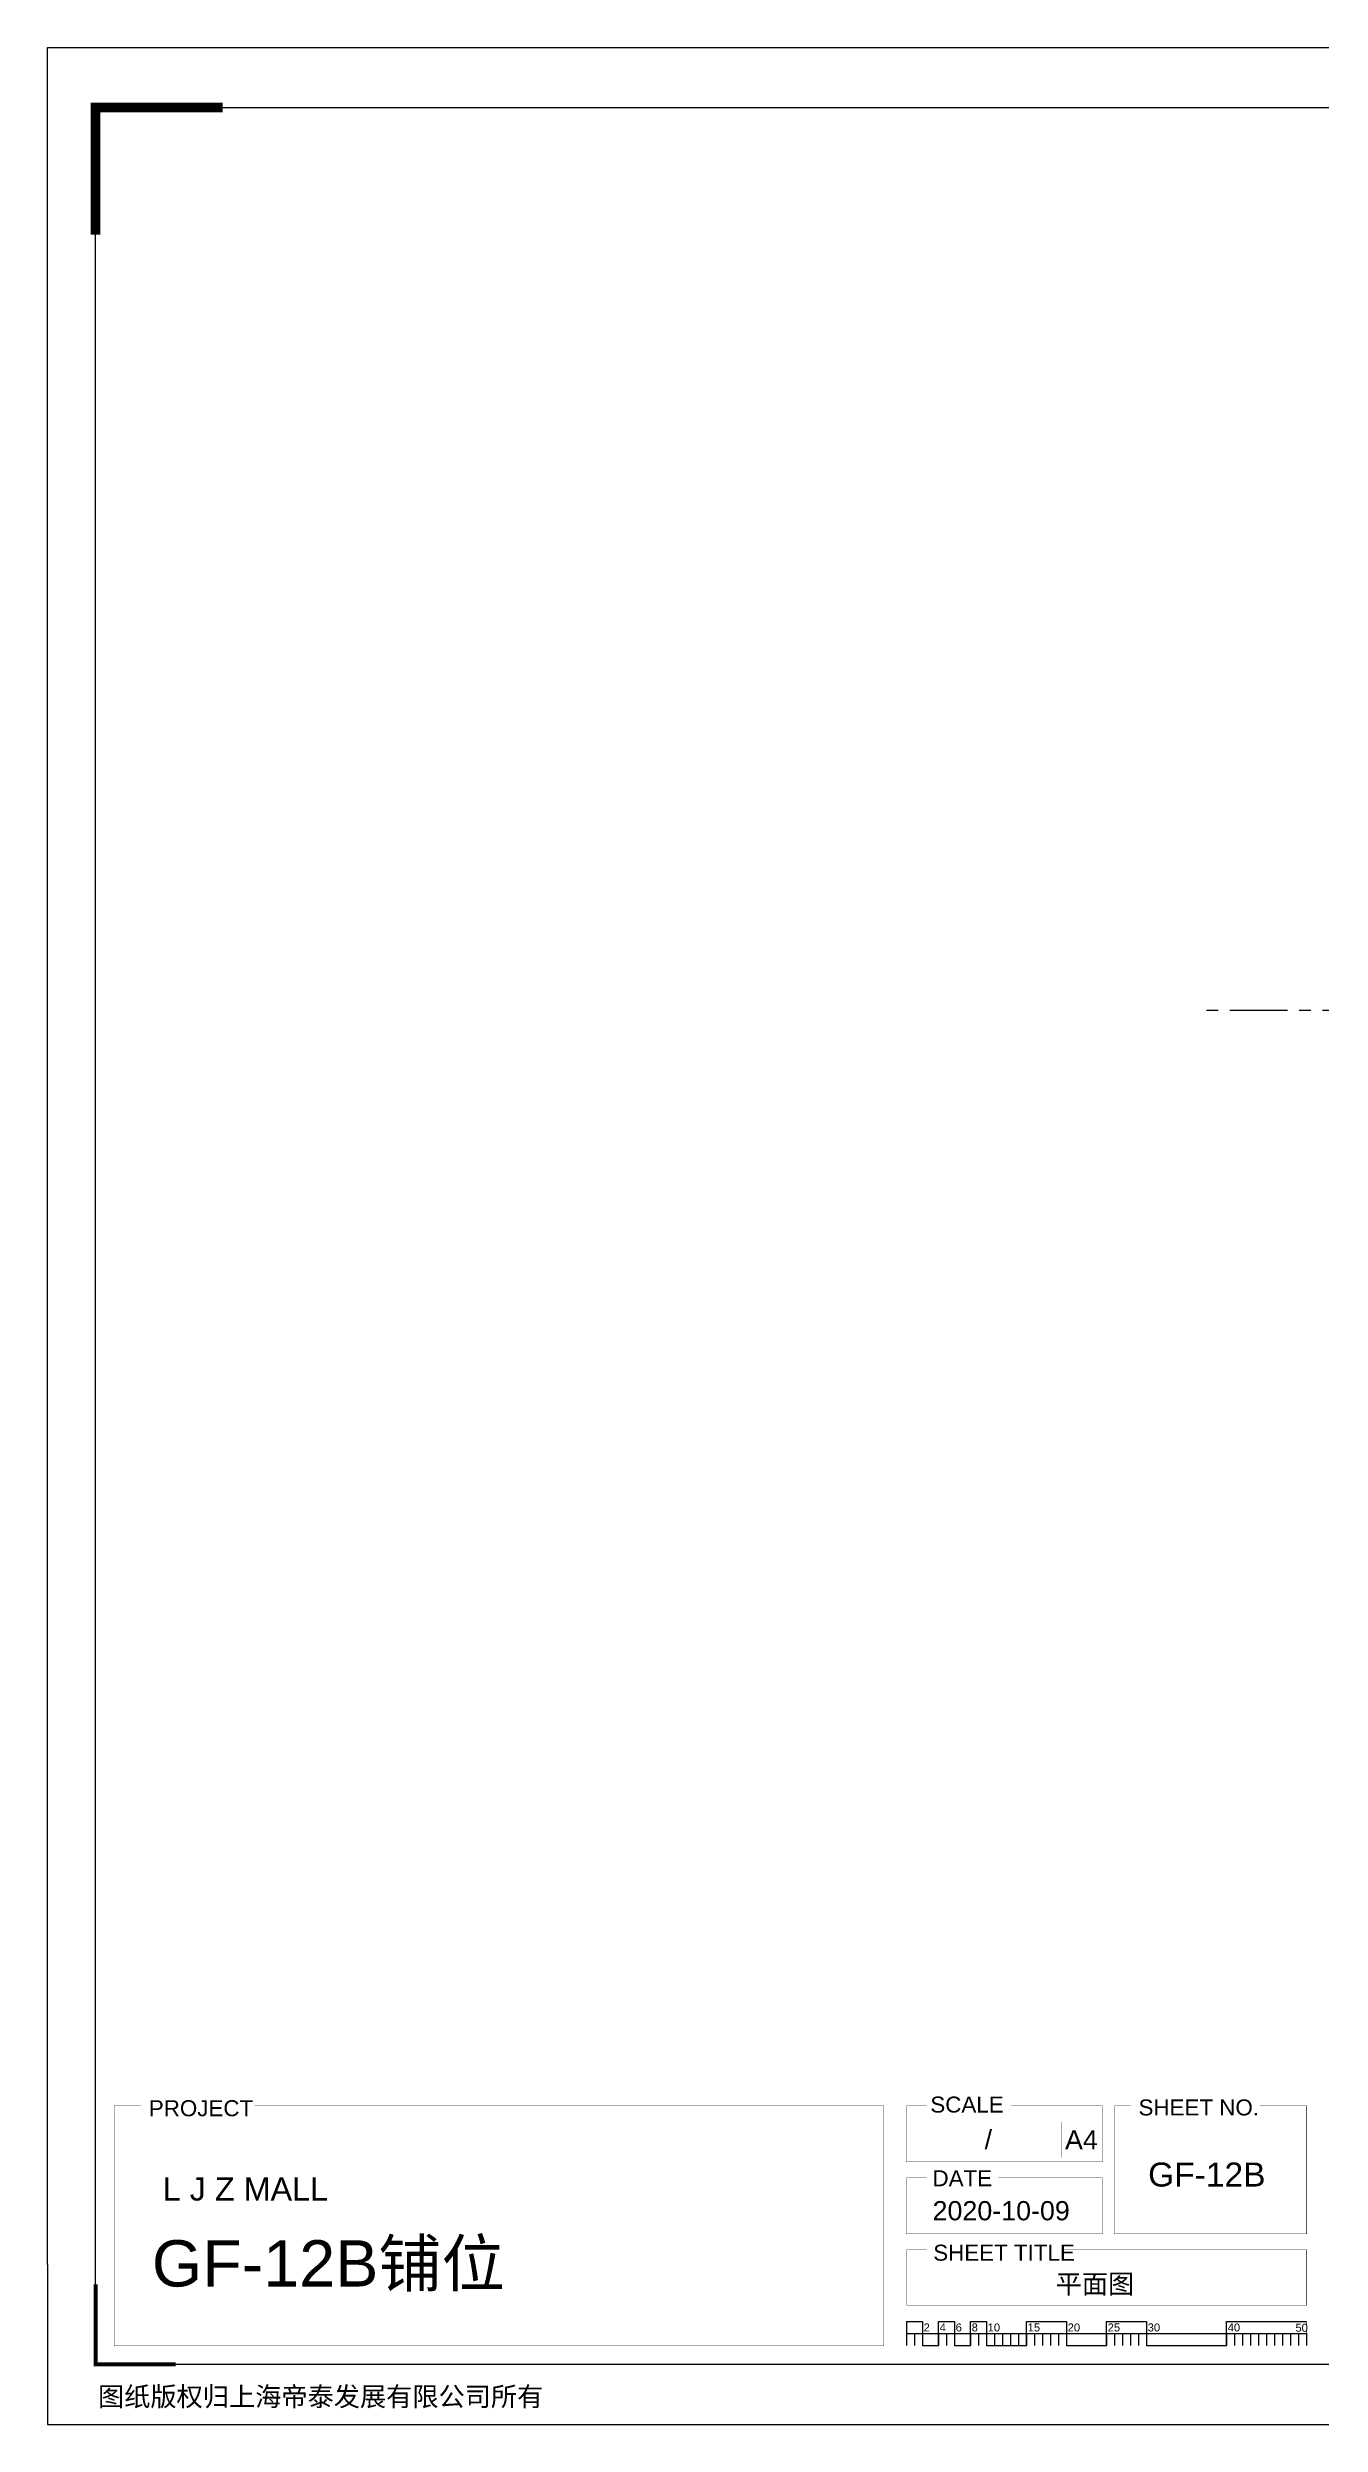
# Model space of a CAD drawing. Header units: inches. Extents: x -17552 to 18736, y -11730 to 13931.
# Drawn here: x -17552 to -3808, y -11730 to 13931 of the extents above; entities that cross this region are included whole.
import ezdxf
from ezdxf.enums import TextEntityAlignment as Align

# ---------------------------------------------------------------- set-up
doc = ezdxf.new("R2010")
doc.units = ezdxf.units.IN
doc.header["$MEASUREMENT"] = 0
doc.linetypes.add('CENTER', pattern=[2, 1.25, -0.25, 0.25, -0.25])
doc.layers.add('轴线', color=10, linetype='CENTER')
doc.styles.get("Standard").update_dxf_attribs({"font": 'arial.ttf'})

msp = doc.modelspace()

# ---------------------------------------------------------------- linework, layer by layer
at = {"color": 8}
msp.add_line((-8277.2, -10748.5), (-3957.2, -10748.5), dxfattribs=at)
for points in [[(-17552.2, -10001.8), (-17552.2, 13931), (17007.8, 13931)], [(-17552.2, -10001.8), (-17552.2, -11729.8), (17007.8, -11729.8)], [(-8277.2, -10618.9), (-8277.2, -10878.1)], [(-8104.4, -10748.5), (-8104.4, -10878.1)], [(-6549.2, -10748.5), (-6549.2, -10878.1)], [(-6117.2, -10748.5), (-6117.2, -10878.1)], [(-3957.2, -10748.5), (-3957.2, -10878.1)]]:
    msp.add_lwpolyline(points)
for points, const_width in [([(-17033.8, 11910.8), (-17033.8, 13283), (-15661.5, 13283)], 103.7), ([(-15315, -8290.3), (-8523.6, -8290.3), (-8523.6, -10881.8), (-16833.8, -10881.8), (-16833.8, -8290.3), (-16544.1, -8290.3)], 4.32), ([(-7150.6, -8290.3), (-6160.4, -8290.3), (-6160.4, -8895.1), (-8277.2, -8895.1), (-8277.2, -8290.3), (-8061.2, -8290.3)], 4.32), ([(-6604.8, -8463.6), (-6604.8, -8848.8)], 4.32), ([(-4463.2, -8290.3), (-3957.2, -8290.3), (-3957.2, -9672.7), (-6030.8, -9672.7), (-6030.8, -8290.3), (-5858, -8290.3)], 4.32), ([(-7285.4, -9067.9), (-6160.4, -9067.9), (-6160.4, -9672.7), (-8277.2, -9672.7), (-8277.2, -9067.9), (-8061.2, -9067.9)], 4.32), ([(-6596.3, -9845.5), (-3957.2, -9845.5), (-3957.2, -10441.5), (-8277.2, -10441.5), (-8277.2, -9845.5), (-8061.2, -9845.5)], 4.32), ([(-17033.8, -10217.8), (-17033.8, -11081.8), (-16169.8, -11081.8)], 43.2), ([(-8104.4, -10618.9), (-8104.4, -10748.5)], 8.64), ([(-7931.6, -10618.9), (-7931.6, -10748.5)], 8.64), ([(-7758.8, -10618.9), (-7758.8, -10748.5)], 8.64), ([(-7586, -10618.9), (-7586, -10748.5)], 8.64), ([(-7413.2, -10618.9), (-7413.2, -10748.5)], 8.64), ([(-6981.2, -10618.9), (-6981.2, -10748.5)], 8.64), ([(-6549.2, -10618.9), (-6549.2, -10748.5)], 8.64), ([(-6117.2, -10618.9), (-6117.2, -10748.5)], 8.64), ([(-5685.2, -10618.9), (-5685.2, -10748.5)], 8.64), ([(-4821.2, -10618.9), (-4821.2, -10748.5)], 8.64), ([(-3957.2, -10618.9), (-3957.2, -10748.5)], 8.64)]:
    msp.add_lwpolyline(points, dxfattribs=dict(const_width=const_width))
msp.add_lwpolyline([(-17033.8, 13283), (18217.4, 13283), (18217.4, -11081.8), (-17033.8, -11081.8)], close=True)
for points in [[(-8277.2, -10618.9), (-8104.4, -10618.9), (-8104.4, -10878.1), (-7931.6, -10878.1), (-7931.6, -10618.9), (-7758.8, -10618.9), (-7758.8, -10878.1), (-7586, -10878.1), (-7586, -10618.9), (-7413.2, -10618.9), (-7413.2, -10878.1), (-6981.2, -10878.1), (-6981.2, -10618.9), (-6549.2, -10618.9), (-6549.2, -10878.1), (-6117.2, -10878.1), (-6117.2, -10618.9), (-5685.2, -10618.9), (-5685.2, -10878.1), (-4821.2, -10878.1), (-4821.2, -10618.9), (-3957.2, -10618.9)], [(-8190.8, -10748.5), (-8190.8, -10878.1)], [(-7931.6, -10748.5), (-7931.6, -10878.1)], [(-7845.2, -10748.5), (-7845.2, -10878.1)], [(-7758.8, -10748.5), (-7758.8, -10878.1)], [(-7586, -10748.5), (-7586, -10878.1)], [(-7499.6, -10748.5), (-7499.6, -10878.1)], [(-7413.2, -10748.5), (-7413.2, -10878.1)], [(-7326.8, -10748.5), (-7326.8, -10878.1)], [(-7240.4, -10748.5), (-7240.4, -10878.1)], [(-7154, -10748.5), (-7154, -10878.1)], [(-7067.6, -10748.5), (-7067.6, -10878.1)], [(-6981.2, -10748.5), (-6981.2, -10878.1)], [(-6894.8, -10748.5), (-6894.8, -10878.1)], [(-6808.4, -10748.5), (-6808.4, -10878.1)], [(-6722, -10748.5), (-6722, -10878.1)], [(-6635.6, -10748.5), (-6635.6, -10878.1)], [(-6030.8, -10748.5), (-6030.8, -10878.1)], [(-5944.4, -10748.5), (-5944.4, -10878.1)], [(-5858, -10748.5), (-5858, -10878.1)], [(-5771.6, -10748.5), (-5771.6, -10878.1)], [(-5685.2, -10748.5), (-5685.2, -10878.1)], [(-4821.2, -10748.5), (-4821.2, -10878.1)], [(-4734.8, -10748.5), (-4734.8, -10878.1)], [(-4648.4, -10748.5), (-4648.4, -10878.1)], [(-4562, -10748.5), (-4562, -10878.1)], [(-4475.6, -10748.5), (-4475.6, -10878.1)], [(-4389.2, -10748.5), (-4389.2, -10878.1)], [(-4302.8, -10748.5), (-4302.8, -10878.1)], [(-4216.4, -10748.5), (-4216.4, -10878.1)], [(-4130, -10748.5), (-4130, -10878.1)], [(-4043.6, -10748.5), (-4043.6, -10878.1)]]:
    msp.add_lwpolyline(points, dxfattribs=at)
at = {"layer": '轴线', "ltscale": 500}
msp.add_line((6837.8, 3535.1), (-5068.7, 3535.1), dxfattribs=at)

# ---------------------------------------------------------------- texts
for s, height, p in [('SCALE', 172.8, (-8020.2, -8362.7)), ('PROJECT', 172.8, (-16458.3, -8402.1)), ('SHEET NO.', 172.8, (-5772.5, -8393.5)), ('A4', 207.36, (-6566.1, -8760.9)), ('DATE', 172.8, (-7996.5, -9158.1)), ('SHEET TITLE', 172.8, (-7988.8, -9961.8)), ('2', 86.4, (-8092.6, -10725.7)), ('4', 86.4, (-7919.8, -10725.7)), ('6', 86.4, (-7747, -10725.7)), ('8', 86.4, (-7574.2, -10725.7)), ('10', 86.4, (-7401.4, -10725.7)), ('15', 86.4, (-6969.4, -10725.7)), ('20', 86.4, (-6537.4, -10725.7)), ('25', 86.4, (-6105.4, -10725.7)), ('30', 86.4, (-5673.4, -10725.7)), ('40', 86.4, (-4809.4, -10725.7)), ('50', 86.4, (-4078.1, -10728.8)), ('图纸版权归上海帝泰发展有限公司所有', 207.36, (-17007.3, -11532))]:
    msp.add_text(s, height=height).set_placement(p)
at = {"insert": (-16308.1, -9062.6), "char_height": 250, "attachment_point": 1}
msp.add_mtext_dynamic_manual_height_columns('L J Z MALL', width=6808.082, gutter_width=1, heights=[0], dxfattribs=at)
for tag, text, p in [('/', 'AS NOTED', (-7353.6, -8757.7)), ('2020-10-09', '2020-7-22', (-6514.3, -9525.7))]:
    msp.add_attdef(tag, text=text, height=207.36).set_placement(p, align=Align.RIGHT)
for tag, p, s, height in [('GF-12B', (-5668.9, -9161.2), 'SHEET NO.', 259.2), ('GF-12B铺位', (-16425.2, -10240.6), '###############', 500), ('平面图', (-6667.1, -10316.4), 'SHEET-TITLE', 207.36)]:
    msp.add_attdef(tag, p, s, height=height)

doc.saveas('drawing.dxf')
